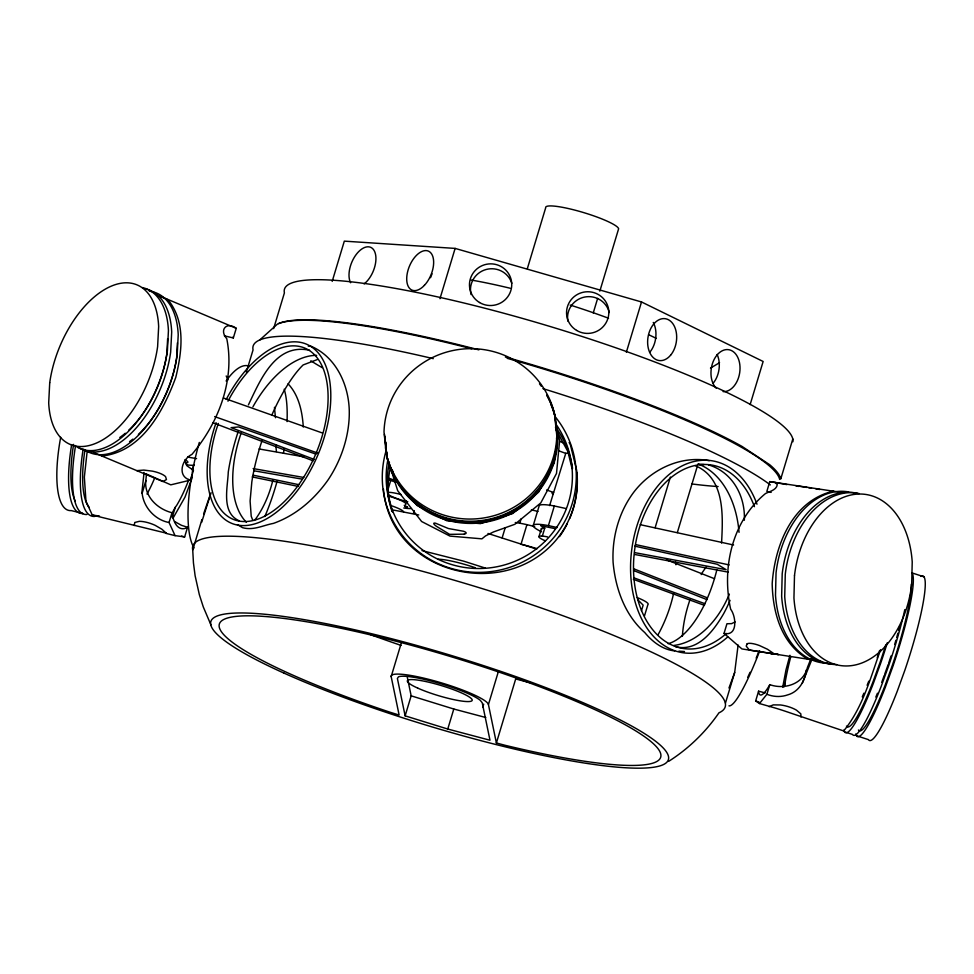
<?xml version="1.0" encoding="UTF-8"?>
<svg xmlns="http://www.w3.org/2000/svg" width="974" height="974" viewBox="0 0 974 974"><rect width="100%" height="100%" fill="white"/><g stroke="black" fill="none" stroke-linecap="round" stroke-linejoin="round"><path stroke-width="1.46" d="M174.65 521.553L181.456 525.315L187.556 527.275L186.984 527.725A76.97 23.059 -76 0 1 172.228 514.759L172.008 512.726C156.765 508.939 143.044 495.352 146.051 478.563A76.97 23.059 -76 0 1 146.429 474.399M721.564 543.09C722.939 516.159 725.326 478.149 695.156 465.621M167.625 338.709L166.871 353.355A80.392 44.159 -67.3 0 1 128.605 430.313M177.414 342.799L176.659 357.446A80.392 44.159 -67.3 0 1 138.381 434.404M765.223 692.904L758.6 691.175L755.654 700.963L759.476 703.545L775.292 708.061A16.655 0.657 18.3 0 1 791.229 713.26L843.679 730.95C862.721 707.696 870.598 677.563 880.545 649.695M386.069 442.245L385.497 448.259L387.311 454.018M555.29 452.204L554.303 462.747L547.863 474.813M556.58 438.653L557.432 429.619L555.618 423.86M725.46 703.07L734.676 672.523L738.109 645.031M87.234 450.694L84.348 477.126L85.968 501.269L92.287 515.063L166.091 533.107M144.079 472.366L142.009 491.444C142.606 506.224 154.476 519.873 169.05 522.514L175.064 535.639L184.658 536.905L187.556 527.275M201.606 522.405L211.09 492.771M784.606 685.574L785.361 681.337A76.97 10.665 -72 0 1 790.766 656.72M782.719 687.169L786.006 669.844L789.938 655.271M142.131 493.319L145.99 480.486M169.05 522.514L172.008 512.726M172.228 517.401L175.283 507.296L176.623 505.457A76.97 23.059 -76 0 0 188.871 479.464M145.576 473.632L170.791 484.845L190.502 480.097L193.449 470.308L187.02 465.864L184.61 460.045M224.373 335.847L233.334 337.966L236.244 328.323L159.553 295.926M210.895 624.809L203.298 606.96L199.341 594.664L195.117 575.744L193.449 562.923L192.73 550.006L201.91 519.568M246.337 372.165L253.057 349.885A278.089 43.014 16.8 0 1 433.272 358.651M273.633 328.615L284.408 292.882A265.403 41.054 16.8 0 1 537.465 322.735A265.403 41.054 16.8 0 1 792.897 441.758M332.195 281.376L344.321 241.138L455.126 248.407L641.513 301.964L763.141 361.476L750.15 404.575M439.968 298.689L455.126 248.407M388.346 488.364L390.976 479.634M413.39 513.408L414.242 510.607M498.518 671.074L488.437 704.555L496.387 742.992L504.861 745.232A230.521 35.661 16.8 0 0 615.97 719.835A230.521 35.661 16.8 0 0 254.226 615.909A230.521 35.661 16.8 0 0 390.574 712.396L399.121 715.038L391.171 676.601L401.69 641.671M527.311 268.751L545.671 207.815A38.083 5.893 16.8 0 1 580.796 211.748A38.083 5.893 16.8 0 1 618.624 228.768L599.826 291.165M405.135 715.853L397.392 678.464L398.463 676.857A44.244 6.842 16.8 0 1 438.227 682.981A44.244 6.842 16.8 0 1 480.316 700.367L482.24 702.838L489.983 740.228L447.76 729.039L405.135 715.853L411.162 695.838L407.29 677.149M502.134 537.916L505.092 528.115M447.76 729.039L453.799 709.023L485.819 717.521M519.824 523.208L521.139 518.838M526.922 524.669L521.005 544.283A33.177 5.138 16.8 0 1 536.771 548.63M593.263 312.922L597.634 298.409M533.204 525.631L539.121 506.017A33.177 5.138 16.8 0 1 554.328 505.993L566.174 508.562M482.824 707.039L483.701 704.129M538.963 536.686L541.374 528.687M549.616 505.591L565.809 453.19A16.923 2.618 16.8 0 1 568.256 453.324M542.323 536.138L544.746 528.127L540.692 525.656L555.083 528.639M541.556 531.78A33.177 5.138 16.8 0 1 548.411 525.607L554.328 505.993M496.387 742.992L515.696 678.951L524.17 681.191A230.521 35.661 16.8 0 0 530.233 682.64M626.355 352.247L641.513 301.964M655.125 527.725L670.392 477.053M641.464 610.771L643.157 605.146L637.885 599.862M644.484 615.885L647.868 604.684A24.277 3.75 16.8 0 0 637.203 597.586M677.32 532.608L697.287 466.388M820.449 661.151L741.932 648.94L724.047 633.38L726.945 623.75L731.608 623.64L735.09 621.936M840.708 492.308L769.789 481.619L766.842 491.407L771.164 492.394M792.824 438.945L780.758 478.977A265.403 41.054 16.8 0 0 769.655 464.683L741.981 446.396A265.403 41.054 16.8 0 0 505.372 357.032M759.476 703.545L766.891 694.279L769.789 684.649C784.606 689.957 803.562 684.077 807.47 667.336A76.97 10.665 -72 0 0 810.587 659.471M783.9 686.987L785.19 682.713M766.891 694.279C773.575 696.921 780.978 697.299 787.783 694.852C798.911 691.771 805.035 680.96 806.289 670.015M209.653 496.387L203.627 513.882M800.981 717.047L800.835 713.869L796.464 710.143A16.655 5.71 15.1 0 0 780.515 704.957L773.234 704.884L769.107 706.674M734.676 672.523L728.954 688.046M881.75 682.287L884.234 675.432M884.733 674.069L888.215 664.475M192.341 477.297L184.963 497.166L173.055 518.107M812.365 658.314L802.381 683.018M172.337 512.689L175.283 507.296M248.407 404.916C260.216 380.335 275.301 342.897 309.574 350.25M769.789 684.649L769.314 685.562A76.97 10.665 -72 0 1 758.649 692.319L758.6 691.175M543.565 482.848L538.561 492.235L529.527 499.674M706.04 567.148L702.68 571.994A85.103 45.425 -67.6 0 0 701.219 574.575M254.238 520.457L255.918 518.594A85.103 56.577 -81.2 0 0 272.878 480.145M259.571 340.133L277.468 324.062A265.403 41.054 16.8 0 1 471.964 348.826M526.143 502.462L512.604 513.615L480.377 523.622L467.24 522.502M668.566 761.412C688.411 748.823 705.626 732.168 718.946 712.822A278.089 43.014 16.8 0 0 484.066 589.185A278.089 43.014 16.8 0 0 192.73 550.006M710.484 368.087L719.567 362.681M833.659 491.091C792.252 500.526 774.805 545.355 772.187 583.657C772.759 612.171 781.087 642.901 806.91 658.594L816.772 660.299M317.402 359.54L303.145 364.946A93.431 28.076 -70.4 0 0 271.965 414.754M94.028 452.581L101.856 456.027C141.802 451.863 163.279 411.223 175.758 377.449C181.968 351.797 185.924 321.98 168.137 299.882L161.611 297.009M136.81 470.637L143.86 470.089L152.516 471.16A16.655 5.199 10.2 0 1 165.568 476.615L166.457 479.537L162.914 481.546L101.856 456.027M770.872 653.773L772.528 653.761M308.259 346.123L311.083 346.257C335.592 356.776 348.168 383.61 349.228 409.263A94.466 69.032 -63.6 0 1 328.299 479.585C314.602 499.114 296.157 515.295 273.475 523.379C263.053 525.315 253.581 530.72 242.587 527.689L237.364 524.633M134.266 525.497L134.753 522.49L139.306 521.333A16.655 5.588 20.4 0 1 154.976 525.23L161.891 529.235L166.408 533.326M709.255 460.665C680.595 455.357 651.545 469.2 634.013 491.882A94.466 78.529 -86.8 0 0 613.096 562.278C615.373 588.272 624.784 615.008 644.776 632.564C652.263 641.623 662.661 649.768 674.653 650.888M698.431 464.172L704.129 464.561M675.688 646.724C698.017 652.215 713.893 630.434 723.658 613.669A89.498 40.543 -77.8 0 0 730.05 600.361M678.866 651.156L684.479 651.533M464.33 522.247L446.81 520.749L427.355 510.741M544.746 528.127L543.821 528.042A16.923 2.618 16.8 0 0 541.788 529.515M724.047 633.38C738.036 636.546 736.198 616.518 730.658 609.2C721.564 568.037 732.034 521.041 765.527 493.514C769.667 491.432 776.643 489.995 777.289 484.589L775.061 482.373M92.287 515.063L99.482 516.025M796.647 485.856L807.129 487.45M808.59 487.682L811.512 488.144M815.859 488.851L819.865 489.508M392.339 509.84L418.759 514.978M769.789 481.619L786.955 484.589M254.214 470.832L302.098 479.123M796.099 485.977L798.668 486.428M259.047 448.953L303.705 456.806M187.653 457.062L196.578 458.632M253.143 468.579L303.742 477.467M635.145 552.708L726.129 569.68L717.241 564.263L634.683 546.122M634.707 554.474L728.248 572.152M404.807 506.65L407.582 507.174L404.234 505.262M252.169 476.907L298.19 486.403M253.289 475.202L299.055 484.735M640.259 524.682L733.605 544.99M548.411 525.607L557.298 527.543M635.827 544.624L729.173 564.932M165.604 533.289L175.064 535.639M181.444 536.102L184.658 536.905M422.01 550.602L463.892 561.219L485.369 568.098M387.993 495.973L389.43 496.363A16.923 2.618 16.8 0 1 405.525 504.471M411.162 695.838L453.799 709.023M487.95 533.472L536.65 549.08M755.654 700.963L758.965 702.035M924.046 576.827L912.09 572.931A86.479 11.98 -72 0 1 892.805 666.63L885.317 687.279A86.479 11.98 -72 0 1 855.72 733.994M844.507 731.827L852.481 734.433A86.479 11.98 -72 0 0 881.324 685.988L888.812 665.339A86.479 11.98 -72 0 0 904.809 609.651M856.463 735.723L868.418 739.619A86.479 11.98 -72 0 0 897.273 691.175L904.761 670.526A86.479 11.98 -72 0 0 920.88 576.413M315.941 454.127L238.606 426.941L231.094 427.647L314.358 459.484M388.979 479.817L396.15 482.337M223.436 397.989L322.163 432.919M214.657 416.604L317.682 453.044M389.223 478.344L394.957 480.365M634.025 577.886L705.079 603.758M558.492 450.719L565.383 453.251M546.658 489.959L553.561 492.491L552.514 492.649A16.923 2.618 16.8 0 0 552.818 494.159M633.344 579.323L704.482 605.378M212.685 422.631L313.238 460.848M666.447 559.758L714.539 578.726M633.66 568.767L707.209 597.78M633.611 570.521L706.929 599.619M236.244 328.323C226.93 321.286 218.785 329.602 226.772 338.721C235.063 380.213 218.602 422.838 191.902 454.42C181.7 459.083 176.757 476.87 190.502 480.097M708.402 464.841C732.509 471.94 745.5 496.156 744.331 520.262M424.761 509.414L416.982 505.409L412.087 499.625M239.093 520.773C221.001 512.592 227.685 487.597 228.269 472.086A89.498 26.882 -70.4 0 1 238.143 431.701M288.085 383.817C298.86 395.201 302.354 411.722 303.279 427.038M400.351 485.746L395.456 479.963L392.291 469.87M232.786 337.138L233.334 337.966M557.396 432.225L567.891 451.583L572.079 468.604M569.12 442.476L570.435 444.935L576.608 470.065A90.339 85.018 80.9 0 1 555.752 540.46C503.728 601.262 393.192 574.015 383.707 491.833A90.339 79.308 -56.5 0 1 383.452 489.021M226.187 375.964L227.989 379.897M252.729 520.201L251.219 516.232L250.099 501.05L251.828 481.935A89.498 26.882 -70.4 0 1 262.189 440.114M555.57 427.355L556.921 431.677M557.834 434.55L559.648 440.321L556.507 473.437L540.777 502.925L514.82 524.304L493.428 531.974L485.588 535.87L481.923 538.841L449.988 536.102L421.62 521.516L397.672 490.653L387.713 458.949M389.003 498.006L392.485 511.983M675.506 561.864L675.919 564.762M384.925 436.401L385.205 439.164M385.643 443.304L386.081 447.456M386.666 452.983L387.25 458.511A86.479 85.14 -11.7 0 0 480.231 522.904A86.479 85.14 -11.7 0 0 557.712 440.029L555.375 417.919A86.479 85.14 -11.7 0 0 551.199 405.221M384.462 434.221L386.946 457.049A86.479 85.14 -11.7 0 0 479.926 521.443A86.479 85.14 -11.7 0 0 557.408 438.58L554.924 415.74A86.479 85.14 -11.7 0 0 546.864 395.018M274.461 407.29L275.459 417.712M275.812 444.984L276.385 451.51M557.25 437.85A86.479 85.14 -11.7 0 1 479.78 520.725A86.479 85.14 -11.7 0 1 386.8 456.331M539.486 383.829A86.479 85.14 -11.7 0 1 541.288 386.228M547.023 395.748A86.479 85.14 -11.7 0 1 555.083 416.47M827.596 663.221A86.479 58.671 -81.5 0 1 775.499 595.248L776.047 572.87A86.479 58.671 -81.5 0 1 848.597 491.919M833.744 664.134A86.479 58.671 -81.5 0 1 781.647 596.161L782.195 573.796A86.479 58.671 -81.5 0 1 857.497 493.428M836.812 664.597A86.479 58.671 -81.5 0 1 784.727 596.624L785.275 574.246A86.479 58.671 -81.5 0 1 859.202 493.562M545.428 540.862A16.923 2.618 16.8 0 1 541.41 536.053L544.101 536.297A16.923 2.618 16.8 0 1 547.534 536.893M911.299 584.205A80.392 11.14 -72 0 1 892.196 665.766L885.244 684.966A80.392 11.14 -72 0 1 858.423 729.989M879.571 650.608A80.392 11.14 -72 0 1 877.221 657.767M868.759 681.167A80.392 11.14 -72 0 1 867.128 685.294M863.865 693.196A80.392 11.14 -72 0 1 862.27 696.873M885.804 644.727A80.392 11.14 -72 0 1 880.253 661.87L873.288 681.069A80.392 11.14 -72 0 1 846.467 726.105M887.326 642.67A86.479 11.98 -72 0 1 880.849 662.746L873.361 683.383A86.479 11.98 -72 0 1 843.776 730.098M899.733 626.428A80.392 11.14 -72 0 1 898.649 630.482M897.894 633.246A80.392 11.14 -72 0 1 896.713 637.446M895.897 640.271A80.392 11.14 -72 0 1 894.643 644.496M891.064 655.928A80.392 11.14 -72 0 1 888.69 663.063M877.452 693.22A80.392 11.14 -72 0 1 875.821 697.092M515.283 522.539A33.177 5.138 16.8 0 1 534.702 526.642M71.662 444.582A86.479 25.908 -76 0 0 82.997 513.505L71.248 510.583A86.479 25.908 -76 0 1 60.68 437.289M154.562 478.271A76.97 23.059 -76 0 1 147.001 494.062M75.242 501.062A80.392 24.082 -76 0 1 73.61 444.375M193.449 465.901A76.97 23.059 -76 0 1 192.182 469.967M89.267 507.466A80.392 24.082 -76 0 1 84.908 450.171M94.758 516.427A86.479 25.908 -76 0 1 83.18 448.953M86.917 514.479A86.479 25.908 -76 0 1 75.582 445.556M185.559 460.057A16.923 2.618 16.8 0 1 185.888 462.894M194.264 464.975A24.277 3.75 16.8 0 1 186.217 464.732M411.028 508.562A33.177 5.138 16.8 0 1 403.772 508.026M404.819 500.514A33.177 5.138 16.8 0 1 407.497 501.805M391.231 505.676A16.923 2.618 16.8 0 1 403.577 511.898M142.301 287.561A86.479 47.495 -67.3 0 1 168.429 330.661L167.406 350.713A86.479 47.495 -67.3 0 1 76.897 446.956M125.305 433.247A80.392 44.159 -67.3 0 1 119.765 437.496M149.314 291.189A86.479 47.495 -67.3 0 1 178.218 334.752L177.195 354.804A86.479 47.495 -67.3 0 1 139.112 434.574A86.479 47.495 -67.3 0 1 84.361 449.513M145.564 288.925A86.479 47.495 -67.3 0 1 171.692 332.024L170.669 352.077A86.479 47.495 -67.3 0 1 132.586 431.847A86.479 47.495 -67.3 0 1 77.835 446.786M132.866 439.128A80.392 44.159 -67.3 0 1 129.542 441.587M407.716 501.817A16.923 2.618 16.8 0 1 404.941 501.099L400.704 499.845A16.923 2.618 16.8 0 1 387.993 494.415M388.2 492.381A16.923 2.618 16.8 0 1 401.227 494.585M531.354 509.926A16.923 2.618 16.8 0 1 537.977 511.472M438.276 559.198A33.846 5.235 16.8 0 1 475.312 567.757M682.372 636.326A85.103 45.425 -67.6 0 1 690.042 599.546M556.191 424.494A93.187 91.739 -11.7 0 1 498.359 566.454A93.187 91.739 -11.7 0 1 387.774 460.276M391.974 511.301A93.187 91.739 -11.7 0 1 389.442 462.419M555.509 427.16A93.187 91.739 -11.7 0 1 572.554 468.409M227.965 401.203A92.81 50.977 -67.3 0 1 324.89 373.444A92.81 50.977 -67.3 0 1 262.773 517.109A92.81 50.977 -67.3 0 1 218.359 423.434M727.7 636.947A97.071 65.855 -81.5 0 1 637.775 610.016A97.071 65.855 -81.5 0 1 667.336 476.018A97.071 65.855 -81.5 0 1 756.993 504.203M226.212 399.462A97.071 53.314 -67.3 0 1 327.507 370.863A97.071 53.314 -67.3 0 1 262.31 521.029A97.071 53.314 -67.3 0 1 216.118 422.704M758.88 651.314A92.81 12.857 -72 0 1 756.165 658.12M750.065 672.291A92.81 12.857 -72 0 1 747.691 677.393M246.337 522.21A92.81 50.977 -67.3 0 1 241.187 432.98M252.936 406.803A92.81 50.977 -67.3 0 1 316.647 355.376M698.041 463.965A92.81 62.957 -81.5 0 1 739.047 532.328M729.38 594.103A92.81 62.957 -81.5 0 1 673.752 645.47M726.275 633.49A92.81 62.957 -81.5 0 1 640.344 607.545A92.81 62.957 -81.5 0 1 668.761 479.476A92.81 62.957 -81.5 0 1 754.424 506.675M554.876 416.324A97.071 95.574 -11.7 0 1 499.309 570.18A97.071 95.574 -11.7 0 1 385.57 452.569M284.201 389.223A92.81 27.808 -76 0 1 287.038 421.596M284.165 448.929A92.81 27.808 -76 0 1 283.434 453.263M277.115 481.205A92.81 27.808 -76 0 1 264.818 516.524M401.069 645.397A230.521 35.661 16.8 0 1 370.826 634.731M542.92 388.614A278.089 43.014 16.8 0 1 770.337 484.93M718.118 486.537A248.467 38.436 16.8 0 1 691.881 483.944M322.211 367.648A248.467 38.436 16.8 0 1 310.852 360.806M194.033 548.033A97.071 29.086 -76 0 1 191.963 474.253M192.219 472.828A97.071 29.086 -76 0 1 199.305 442.427M226.114 380.992A97.071 29.086 -76 0 1 249.137 366.151M716.852 569.875A89.498 40.543 -77.8 0 1 701.45 610.369A93.431 42.332 -77.8 0 1 668.188 643.717M576.937 472.378A97.071 95.574 -11.7 0 1 569.68 518.545M567.197 523.878A97.071 95.574 -11.7 0 1 559.514 536.601M388.663 496.606A86.71 76.13 -56.5 0 1 390.452 467.264M507.211 358.322A265.403 41.054 16.8 0 1 779.663 479.439M673.545 593.629A83.74 44.694 -67.6 0 1 658.156 634.537M759.744 650.839A97.071 13.453 -72 0 1 728.966 705.846M391.171 676.601A50.77 7.853 16.8 0 1 437.996 681.861A50.77 7.853 16.8 0 1 488.437 704.555M471.173 280.025A143.86 22.256 16.8 0 1 510.181 288.243M570.18 305.057A143.86 22.256 16.8 0 1 608.543 318.23M649.147 334.959A143.86 22.256 16.8 0 1 656.306 338.392M278.564 323.599A265.403 41.054 16.8 0 1 478.879 349.873M716.243 388.261A21.16 14.354 -81.5 0 1 718.118 353.83A21.16 14.354 -81.5 0 1 739.79 364.434A21.16 14.354 -81.5 0 1 723.098 391.621M471.051 294.55A21.16 20.831 -11.7 0 1 486.038 269.518A21.16 20.831 -11.7 0 1 511.813 283.324M350.628 282.764A21.16 11.615 -67.3 0 1 357.568 252.826A21.16 11.615 -67.3 0 1 375.526 254.336A21.16 11.615 -67.3 0 1 364.142 283.909M430.545 277.7A21.16 11.615 -67.3 0 1 432.091 273.852M653.262 322.431A21.16 14.354 -81.5 0 1 649.865 352.138M717.132 354.475A21.16 14.354 -81.5 0 1 713.212 383.135M567.854 321.116A21.16 20.831 -11.7 0 1 584.461 297.094A21.16 20.831 -11.7 0 1 609.261 312.52M559.648 441.259A76.167 11.785 16.8 0 1 565.517 444.01M794.492 575.622L793.944 597.987A86.479 58.671 -81.5 0 0 850.984 665.692A86.479 58.671 -81.5 0 0 911.676 584.376L912.224 561.998A86.479 58.671 -81.5 0 0 855.184 494.293A86.479 58.671 -81.5 0 0 794.492 575.622M49.723 382.733L48.7 402.786A86.479 47.495 -67.3 0 0 99.738 441.49A86.479 47.495 -67.3 0 0 157.618 346.622L158.652 326.57A86.479 47.495 -67.3 0 0 107.615 287.866A86.479 47.495 -67.3 0 0 49.723 382.733M747.18 643.717L746.194 646.103L749.359 650.035L778.518 654.565L773.953 653.7L767.5 649.268L759.476 645.543A16.655 4.858 24.8 0 0 747.18 643.717M464.196 534.166L449.623 534.349L436.108 526.106A16.655 2.252 28.1 0 1 435.512 523.196L448.417 528.529L463.587 531.268A16.655 2.8 5.4 0 1 464.196 534.166M556.799 435.67L554.474 413.56A86.479 85.14 -11.7 0 0 461.493 349.167A86.479 85.14 -11.7 0 0 384.012 432.042L386.349 454.152A86.479 85.14 -11.7 0 0 479.33 518.545A86.479 85.14 -11.7 0 0 556.799 435.67M417.724 688.107A33.846 5.235 16.8 0 0 471.428 701.085A33.846 5.235 16.8 0 0 430.24 682.555A33.846 5.235 16.8 0 0 417.724 688.107M283.945 673.095A238.983 36.975 16.8 0 0 663.099 764.724A238.983 36.975 16.8 0 0 372.348 633.916A238.983 36.975 16.8 0 0 283.945 673.095M424.433 285.309A21.16 11.615 -67.3 0 0 429.12 251.475A21.16 11.615 -67.3 0 0 406.986 275.021A21.16 11.615 -67.3 0 0 424.433 285.309M479.525 302.512A21.16 20.831 -11.7 0 0 511.74 285.138A21.16 20.831 -11.7 0 0 480.535 266.426A21.16 20.831 -11.7 0 0 479.525 302.512M576.608 330.405A21.16 20.831 -11.7 0 0 608.811 313.031A21.16 20.831 -11.7 0 0 577.619 294.318A21.16 20.831 -11.7 0 0 576.608 330.405M670.587 355.218A21.16 14.354 -81.5 0 0 668.188 319.606A21.16 14.354 -81.5 0 0 647.686 344.017A21.16 14.354 -81.5 0 0 670.587 355.218"/></g></svg>
